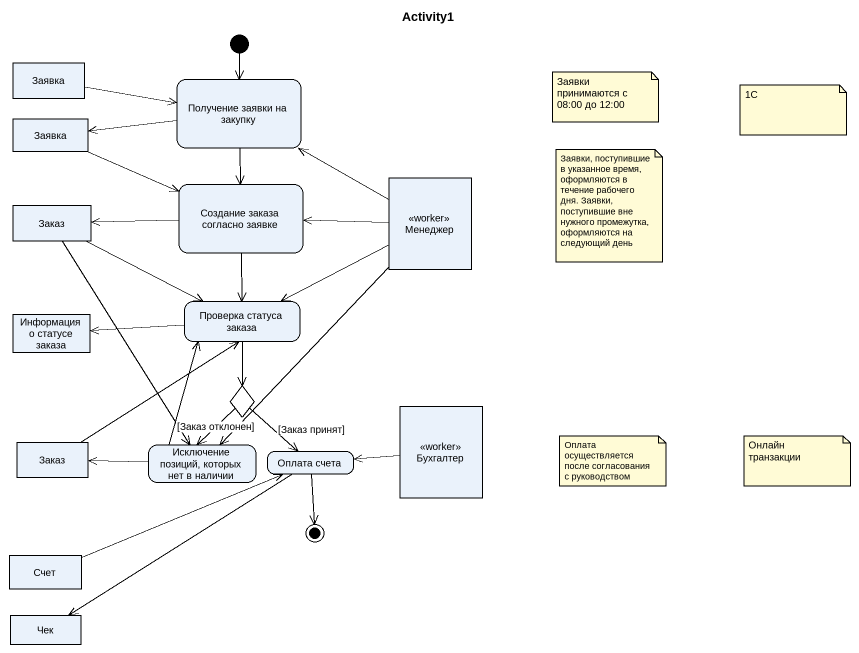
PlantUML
@startuml
title Activity1
hide empty description
state Заявка <<object>>
state "Получение заявки на закупку" as Получение_заявки_на_закупку
state "Заявка" as Заявка_2 <<object>>
state "Создание заказа согласно заявке" as Создание_заказа_согласно
state Менеджер <<worker>>
state Заказ <<object>>
state "Информация о статусе заказа" as Информация_о_статусе_заказа <<object>>
state "Проверка статуса заказа" as Проверка_статуса_заказа
state choice1 <<choice>>
state "Заказ" as Заказ_2 <<object>>
state Бухгалтер <<worker>>
state "Исключение позиций, которых нет в наличии" as Исключение_позиций_которых
state "Оплата счета" as Оплата_счета
state Счет <<object>>
state Чек <<object>>
[*] --> Получение_заявки_на_закупку
Заявка -right-> Получение_заявки_на_закупку
Получение_заявки_на_закупку -left-> Заявка_2
Получение_заявки_на_закупку --> Создание_заказа_согласно
Заявка_2 -right-> Создание_заказа_согласно
Создание_заказа_согласно -left-> Заказ
Создание_заказа_согласно --> Проверка_статуса_заказа
Менеджер -left-> Получение_заявки_на_закупку
Менеджер -left-> Создание_заказа_согласно
Менеджер -left-> Проверка_статуса_заказа
Менеджер --> Исключение_позиций_которых
Заказ -right-> Проверка_статуса_заказа
Заказ --> Исключение_позиций_которых
Проверка_статуса_заказа -left-> Информация_о_статусе_заказа
Проверка_статуса_заказа --> choice1
choice1 --> Исключение_позиций_которых : [Заказ отклонен]
choice1 --> Оплата_счета : [Заказ принят]
Заказ_2 -up-> Проверка_статуса_заказа
Бухгалтер -left-> Оплата_счета
Исключение_позиций_которых -up-> Проверка_статуса_заказа
Исключение_позиций_которых -left-> Заказ_2
Оплата_счета --> Чек
Счет -right-> Оплата_счета
Оплата_счета --> [*]
note as N1
  Заявки принимаются с 08:00 до 12:00
end note
note as N2
  1С
end note
note as N3
  Заявки, поступившие в указанное время, оформляются в течение рабочего дня. Заявки, поступившие вне нужного промежутка, оформляются на следующий день
end note
note as N4
  Оплата осуществляется после согласования с руководством
end note
note as N5
  Онлайн транзакции
end note
@enduml
